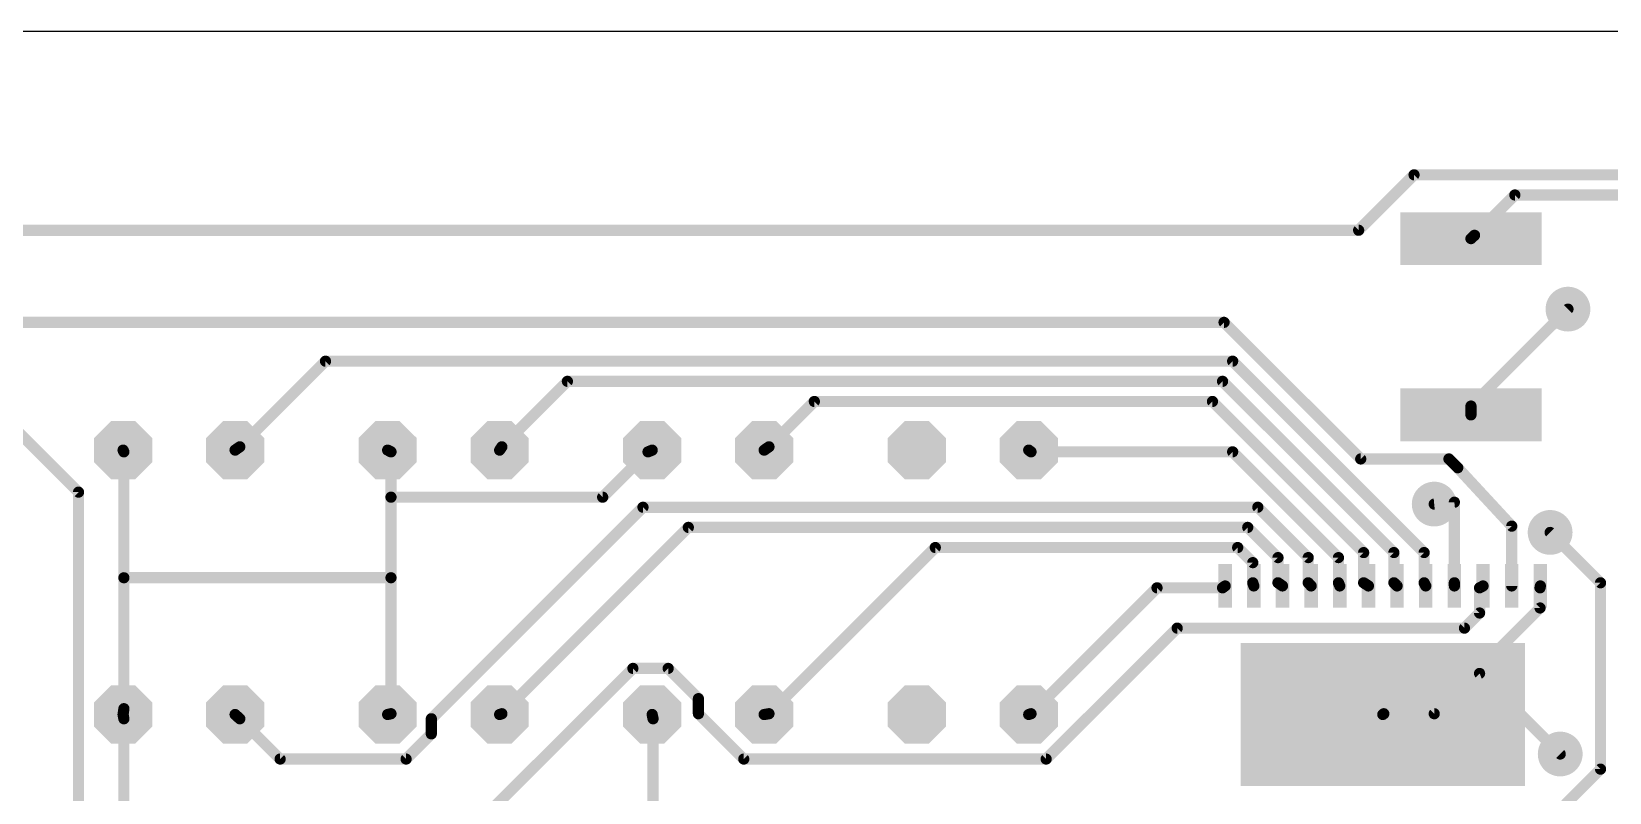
# Model space of a CAD drawing. Extents: x 0 to 99, y 0 to 42.
# Drawn here: x 44.65 to 80.44, y 24.73 to 42 of the extents above; entities that cross this region are included whole.
import ezdxf

# ---------------------------------------------------------------- set-up
doc = ezdxf.new("R2010")
doc.units = 0
for name, color, linetype in [('1', 14, 'CONTINUOUS'), ('17', 94, 'CONTINUOUS'), ('18', 94, 'CONTINUOUS'), ('20', 178, 'CONTINUOUS')]:
    doc.layers.add(name, color=color, linetype=linetype)

# ---------------------------------------------------------------- blocks, each defined once
blk = doc.blocks.new('OCTAGONP')
at = {"const_width": 0.5}
blk.add_lwpolyline([(-0.25, -0.1036), (-0.25, 0.1036), (-0.1036, 0.25), (0.1036, 0.25), (0.25, 0.1036), (0.25, -0.1036), (0.1036, -0.25), (-0.1036, -0.25), (-0.25, -0.1036), (-0.25, 0.1036)], dxfattribs=at)
blk = doc.blocks.new('RECT')
blk.add_solid([(-0.5, -0.5), (0.5, -0.5), (-0.5, 0.5), (0.5, 0.5)])
blk = doc.blocks.new('ROUNDV')
at = {"const_width": 0.5}
blk.add_lwpolyline([(0, -0.25, 1), (0, 0.25, 1), (0, -0.25)], format="xyb", dxfattribs=at)

msp = doc.modelspace()

# ---------------------------------------------------------------- linework, layer by layer
at = {"layer": '1', "const_width": 0.254}
for points in [[(76.0095, 38.7477), (74.7522, 37.4904)], [(89.154, 38.7477), (76.0095, 38.7477)], [(77.3811, 37.3761), (78.2955, 38.2905)], [(78.2955, 38.2905), (80.9244, 38.2905)], [(74.7522, 37.4904), (44.0055, 37.4904)], [(77.3811, 37.3761), (77.3, 37.3)], [(45.72, 31.5468), (41.6052, 35.6616)], [(77.3, 33.5), (79.5, 35.7)], [(71.7, 35.4), (43.1, 35.4)], [(74.8, 32.3), (71.7, 35.4)], [(49.3776, 32.5755), (51.3207, 34.5186)], [(51.3207, 34.5186), (71.8947, 34.5186)], [(71.8947, 34.5186), (76.2381, 30.1752)], [(55.3212, 32.5755), (56.8071, 34.0614)], [(56.8071, 34.0614), (71.6661, 34.0614)], [(71.6661, 34.0614), (75.5523, 30.1752)], [(61.3791, 32.5755), (62.4078, 33.6042)], [(62.4078, 33.6042), (71.4375, 33.6042)], [(71.4375, 33.6042), (74.8665, 30.1752)], [(77.3, 33.3), (77.3, 33.5)], [(46.7487, 32.4612), (46.73, 32.5)], [(46.7487, 29.6037), (46.7487, 32.4612)], [(49.3776, 32.5755), (49.27, 32.5)], [(52.8066, 32.4612), (52.73, 32.5)], [(52.8066, 31.4325), (52.8066, 32.4612)], [(55.3212, 32.5755), (55.27, 32.5)], [(58.6359, 32.4612), (57.6072, 31.4325)], [(58.6359, 32.4612), (58.73, 32.5)], [(61.3791, 32.5755), (61.27, 32.5)], [(67.3227, 32.4612), (67.27, 32.5)], [(67.3227, 32.4612), (71.8947, 32.4612)], [(71.8947, 32.4612), (74.295, 30.0609)], [(76.8, 32.3), (74.8, 32.3)], [(77, 32.1), (76.8, 32.3)], [(78.225, 30.775), (77, 32.1)], [(45.72, 19.5453), (45.72, 31.5468)], [(52.8066, 29.6037), (52.8066, 31.4325)], [(57.6072, 31.4325), (52.8066, 31.4325)], [(53.721, 26.4033), (58.5216, 31.2039)], [(58.5216, 31.2039), (72.4662, 31.2039)], [(72.4662, 31.2039), (73.6092, 30.0609)], [(76.4667, 31.2754), (76.9239, 31.3182)], [(76.9239, 31.3182), (76.9239, 29.4894)], [(55.3212, 26.5176), (59.5503, 30.7467)], [(59.5503, 30.7467), (72.2376, 30.7467)], [(72.2376, 30.7467), (72.9234, 30.0609)], [(78.225, 29.4178), (78.225, 30.775)], [(79.0956, 30.6324), (80.2386, 29.4894)], [(61.3791, 26.5176), (65.151, 30.2895)], [(65.151, 30.2895), (72.009, 30.2895)], [(72.009, 30.2895), (72.3519, 29.9466)], [(72.3519, 29.9466), (72.3519, 29.4894)], [(72.9234, 30.0609), (72.9234, 29.4894)], [(73.6092, 30.0609), (73.6092, 29.4894)], [(74.295, 30.0609), (74.295, 29.4894)], [(74.8665, 30.1752), (74.8665, 29.4894)], [(75.5523, 30.1752), (75.5523, 29.4894)], [(76.2381, 30.1752), (76.2381, 29.4894)], [(46.7487, 26.6319), (46.7487, 29.6037)], [(52.8066, 29.6037), (46.7487, 29.6037)], [(52.8066, 26.5176), (52.8066, 29.6037)], [(67.3227, 26.5176), (70.1802, 29.3751)], [(70.1802, 29.3751), (71.6661, 29.3751)], [(71.6661, 29.3751), (71.725, 29.4178)], [(72.3519, 29.4894), (72.375, 29.4178)], [(72.9234, 29.4894), (73.025, 29.4178)], [(73.6092, 29.4894), (73.675, 29.4178)], [(74.295, 29.4894), (74.325, 29.4178)], [(74.8665, 29.4894), (74.975, 29.4178)], [(75.5523, 29.4894), (75.625, 29.4178)], [(76.2381, 29.4894), (76.275, 29.4178)], [(76.9239, 29.4894), (76.925, 29.4178)], [(77.4954, 29.3751), (77.575, 29.4178)], [(77.4954, 28.8036), (77.4954, 29.3751)], [(78.867, 29.3751), (78.875, 29.4178)], [(78.867, 28.9179), (78.867, 29.3751)], [(80.2386, 29.4894), (80.2386, 25.2603)], [(76.4667, 26.5176), (78.867, 28.9179)], [(77.1525, 28.4607), (77.4954, 28.8036)], [(67.6656, 25.4889), (70.6374, 28.4607)], [(70.6374, 28.4607), (77.1525, 28.4607)], [(50.292, 19.5453), (58.293, 27.5463)], [(58.293, 27.5463), (59.0931, 27.5463)], [(59.0931, 27.5463), (59.7789, 26.8605)], [(77.4954, 27.432), (75.3, 26.5)], [(79.3242, 25.6032), (77.4954, 27.432)], [(59.7789, 26.8605), (59.7789, 26.5176)], [(46.7487, 26.6319), (46.73, 26.5)], [(46.7487, 26.4033), (46.73, 26.5)], [(46.7487, 20.574), (46.7487, 26.4033)], [(49.3776, 26.4033), (49.27, 26.5)], [(49.3776, 26.4033), (50.292, 25.4889)], [(52.8066, 26.5176), (52.73, 26.5)], [(53.721, 26.0604), (53.721, 26.4033)], [(55.3212, 26.5176), (55.27, 26.5)], [(58.7502, 26.4033), (58.73, 26.5)], [(58.7502, 20.574), (58.7502, 26.4033)], [(59.7789, 26.5176), (60.8076, 25.4889)], [(61.3791, 26.5176), (61.27, 26.5)], [(67.3227, 26.5176), (67.27, 26.5)], [(75.3237, 26.5176), (75.3, 26.5)], [(75.3237, 26.5176), (76.4667, 26.5176)], [(53.1495, 25.4889), (53.721, 26.0604)], [(50.292, 25.4889), (53.1495, 25.4889)], [(60.8076, 25.4889), (67.6656, 25.4889)], [(80.2386, 25.2603), (79.4385, 24.4602)]]:
    msp.add_lwpolyline(points, dxfattribs=at)
at = {"layer": '1', "const_width": 0.127}
for points in [[(76.0095, 38.8112, 1), (76.0095, 38.6842)], [(76.0544, 38.7028, 1), (75.9646, 38.7926)], [(78.2955, 38.354, 1), (78.2955, 38.227)], [(78.3404, 38.2456, 1), (78.2506, 38.3354)], [(74.7073, 37.5353, 1), (74.7971, 37.4455)], [(74.7522, 37.4269, 1), (74.7522, 37.5539)], [(77.2565, 37.3463, 1), (77.3435, 37.2537)], [(77.3362, 37.421, 1), (77.426, 37.3312)], [(77.4246, 37.3298, 1), (77.3376, 37.4224)], [(79.5449, 35.6551, 1), (79.4551, 35.7449)], [(71.7449, 35.4449, 1), (71.6551, 35.3551)], [(71.7, 35.3365, 1), (71.7, 35.4635)], [(51.3207, 34.5821, 1), (51.3207, 34.4551)], [(51.3656, 34.4737, 1), (51.2758, 34.5635)], [(71.9396, 34.5635, 1), (71.8498, 34.4737)], [(71.8947, 34.4551, 1), (71.8947, 34.5821)], [(56.8071, 34.1249, 1), (56.8071, 33.9979)], [(56.852, 34.0165, 1), (56.7622, 34.1063)], [(71.711, 34.1063, 1), (71.6212, 34.0165)], [(71.6661, 33.9979, 1), (71.6661, 34.1249)], [(62.4078, 33.6677, 1), (62.4078, 33.5407)], [(62.4527, 33.5593, 1), (62.3629, 33.6491)], [(71.4824, 33.6491, 1), (71.3926, 33.5593)], [(71.4375, 33.5407, 1), (71.4375, 33.6677)], [(77.3635, 33.5, 1), (77.2365, 33.5)], [(77.2551, 33.5449, 1), (77.3449, 33.4551)], [(77.2365, 33.3, 1), (77.3635, 33.3)], [(46.7872, 32.5276, 1), (46.6728, 32.4724)], [(46.8122, 32.4612, 1), (46.6852, 32.4612)], [(49.2335, 32.552, 1), (49.3065, 32.448)], [(49.3327, 32.6204, 1), (49.4225, 32.5306)], [(49.4141, 32.5235, 1), (49.3411, 32.6275)], [(52.7587, 32.5566, 1), (52.7013, 32.4434)], [(52.8701, 32.4612, 1), (52.7431, 32.4612)], [(52.7779, 32.4046, 1), (52.8353, 32.5178)], [(55.2174, 32.5356, 1), (55.3226, 32.4644)], [(55.2763, 32.6204, 1), (55.3661, 32.5306)], [(55.3738, 32.5399, 1), (55.2686, 32.6111)], [(58.6117, 32.5199, 1), (58.6601, 32.4025)], [(58.6808, 32.4163, 1), (58.591, 32.5061)], [(58.7542, 32.4413, 1), (58.7058, 32.5587)], [(61.2339, 32.5522, 1), (61.3061, 32.4478)], [(61.3342, 32.6204, 1), (61.424, 32.5306)], [(61.4152, 32.5233, 1), (61.343, 32.6277)], [(67.3076, 32.5511, 1), (67.2324, 32.4489)], [(67.3227, 32.5247, 1), (67.3227, 32.3977)], [(67.2851, 32.4101, 1), (67.3603, 32.5123)], [(71.9396, 32.5061, 1), (71.8498, 32.4163)], [(71.8947, 32.3977, 1), (71.8947, 32.5247)], [(46.6915, 32.4336, 1), (46.8059, 32.4888)], [(74.8, 32.3635, 1), (74.8, 32.2365)], [(74.7551, 32.2551, 1), (74.8449, 32.3449)], [(76.8449, 32.3449, 1), (76.7551, 32.2551)], [(76.8, 32.2365, 1), (76.8, 32.3635)], [(77.0466, 32.1431, 1), (76.9534, 32.0569)], [(76.9551, 32.0551, 1), (77.0449, 32.1449)], [(45.7835, 31.5468, 1), (45.6565, 31.5468)], [(45.6751, 31.5019, 1), (45.7649, 31.5917)], [(52.8701, 31.4325, 1), (52.7431, 31.4325)], [(52.8066, 31.496, 1), (52.8066, 31.369)], [(52.7431, 31.4325, 1), (52.8701, 31.4325)], [(57.5623, 31.4774, 1), (57.6521, 31.3876)], [(57.6072, 31.369, 1), (57.6072, 31.496)], [(58.5216, 31.2674, 1), (58.5216, 31.1404)], [(58.5665, 31.159, 1), (58.4767, 31.2488)], [(72.5111, 31.2488, 1), (72.4213, 31.159)], [(72.4662, 31.1404, 1), (72.4662, 31.2674)], [(76.4608, 31.3386, 1), (76.4726, 31.2122)], [(76.9874, 31.3182, 1), (76.8604, 31.3182)], [(76.9298, 31.255, 1), (76.918, 31.3814)], [(59.5503, 30.8102, 1), (59.5503, 30.6832)], [(59.5952, 30.7018, 1), (59.5054, 30.7916)], [(72.2825, 30.7916, 1), (72.1927, 30.7018)], [(72.2376, 30.6832, 1), (72.2376, 30.8102)], [(78.2885, 30.775, 1), (78.1615, 30.775)], [(78.1784, 30.7319, 1), (78.2716, 30.8181)], [(79.1405, 30.6773, 1), (79.0507, 30.5875)], [(65.151, 30.353, 1), (65.151, 30.226)], [(65.1959, 30.2446, 1), (65.1061, 30.3344)], [(72.0539, 30.3344, 1), (71.9641, 30.2446)], [(72.009, 30.226, 1), (72.009, 30.353)], [(72.4154, 29.9466, 1), (72.2884, 29.9466)], [(72.9869, 30.0609, 1), (72.8599, 30.0609)], [(72.8785, 30.016, 1), (72.9683, 30.1058)], [(73.6727, 30.0609, 1), (73.5457, 30.0609)], [(73.5643, 30.016, 1), (73.6541, 30.1058)], [(74.3585, 30.0609, 1), (74.2315, 30.0609)], [(74.2501, 30.016, 1), (74.3399, 30.1058)], [(74.93, 30.1752, 1), (74.803, 30.1752)], [(74.8216, 30.1303, 1), (74.9114, 30.2201)], [(75.6158, 30.1752, 1), (75.4888, 30.1752)], [(75.5074, 30.1303, 1), (75.5972, 30.2201)], [(76.3016, 30.1752, 1), (76.1746, 30.1752)], [(76.1932, 30.1303, 1), (76.283, 30.2201)], [(46.8122, 29.6037, 1), (46.6852, 29.6037)], [(46.7487, 29.6672, 1), (46.7487, 29.5402)], [(52.8701, 29.6037, 1), (52.7431, 29.6037)], [(52.8066, 29.5402, 1), (52.8066, 29.6672)], [(72.307, 29.9017, 1), (72.3968, 29.9915)], [(46.6852, 29.6037, 1), (46.8122, 29.6037)], [(52.7431, 29.6037, 1), (52.8701, 29.6037)], [(70.1802, 29.4386, 1), (70.1802, 29.3116)], [(70.2251, 29.3302, 1), (70.1353, 29.42)], [(71.6288, 29.4265, 1), (71.7034, 29.3237)], [(71.6661, 29.3116, 1), (71.6661, 29.4386)], [(71.7623, 29.3664, 1), (71.6877, 29.4692)], [(72.4123, 29.5089, 1), (72.2915, 29.4699)], [(72.2884, 29.4894, 1), (72.4154, 29.4894)], [(72.3146, 29.3983, 1), (72.4354, 29.4373)], [(72.96, 29.5413, 1), (72.8868, 29.4375)], [(72.8599, 29.4894, 1), (72.9869, 29.4894)], [(72.9884, 29.3659, 1), (73.0616, 29.4697)], [(73.656, 29.5324, 1), (73.5624, 29.4464)], [(73.5457, 29.4894, 1), (73.6727, 29.4894)], [(73.6282, 29.3748, 1), (73.7218, 29.4608)], [(74.3536, 29.5139, 1), (74.2364, 29.4649)], [(74.2315, 29.4894, 1), (74.3585, 29.4894)], [(74.2664, 29.3933, 1), (74.3836, 29.4423)], [(74.9015, 29.5424, 1), (74.8315, 29.4364)], [(74.803, 29.4894, 1), (74.93, 29.4894)], [(74.94, 29.3648, 1), (75.01, 29.4708)], [(75.5969, 29.5346, 1), (75.5077, 29.4442)], [(75.4888, 29.4894, 1), (75.6158, 29.4894)], [(75.5804, 29.3726, 1), (75.6696, 29.463)], [(76.2945, 29.5185, 1), (76.1817, 29.4603)], [(76.1746, 29.4894, 1), (76.3016, 29.4894)], [(76.2186, 29.3887, 1), (76.3314, 29.4469)], [(76.9874, 29.4904, 1), (76.8604, 29.4884)], [(76.8604, 29.4894, 1), (76.9874, 29.4894)], [(76.8615, 29.4168, 1), (76.9885, 29.4188)], [(77.5589, 29.3751, 1), (77.4319, 29.3751)], [(77.4654, 29.4311, 1), (77.5254, 29.3191)], [(77.605, 29.3618, 1), (77.545, 29.4738)], [(78.1615, 29.4178, 1), (78.2885, 29.4178)], [(78.9305, 29.3751, 1), (78.8035, 29.3751)], [(78.8046, 29.3868, 1), (78.9294, 29.3634)], [(78.9374, 29.4061, 1), (78.8126, 29.4295)], [(80.3021, 29.4894, 1), (80.1751, 29.4894)], [(80.1937, 29.4445, 1), (80.2835, 29.5343)], [(78.9119, 28.873, 1), (78.8221, 28.9628)], [(77.4319, 28.8036, 1), (77.5589, 28.8036)], [(77.5403, 28.7587, 1), (77.4505, 28.8485)], [(78.8035, 28.9179, 1), (78.9305, 28.9179)], [(70.6374, 28.5242, 1), (70.6374, 28.3972)], [(70.6823, 28.4158, 1), (70.5925, 28.5056)], [(77.1076, 28.5056, 1), (77.1974, 28.4158)], [(77.1525, 28.3972, 1), (77.1525, 28.5242)], [(58.293, 27.6098, 1), (58.293, 27.4828)], [(58.3379, 27.5014, 1), (58.2481, 27.5912)], [(59.138, 27.5912, 1), (59.0482, 27.5014)], [(59.0931, 27.4828, 1), (59.0931, 27.6098)], [(77.5403, 27.4769, 1), (77.4505, 27.3871)], [(77.5202, 27.3735, 1), (77.4706, 27.4905)], [(59.8424, 26.8605, 1), (59.7154, 26.8605)], [(59.734, 26.8156, 1), (59.8238, 26.9054)], [(46.7923, 26.5121, 1), (46.6677, 26.4879)], [(46.6671, 26.5089, 1), (46.7929, 26.4911)], [(46.6852, 26.6319, 1), (46.8122, 26.6319)], [(46.8122, 26.4033, 1), (46.6852, 26.4033)], [(46.8116, 26.623, 1), (46.6858, 26.6408)], [(49.3124, 26.5472, 1), (49.2276, 26.4528)], [(49.4225, 26.4482, 1), (49.3327, 26.3584)], [(49.3352, 26.3561, 1), (49.42, 26.4505)], [(52.7158, 26.5619, 1), (52.7442, 26.4381)], [(52.7431, 26.5176, 1), (52.8701, 26.5176)], [(52.8208, 26.4557, 1), (52.7924, 26.5795)], [(53.7845, 26.4033, 1), (53.6575, 26.4033)], [(53.6761, 26.4482, 1), (53.7659, 26.3584)], [(55.2494, 26.5601, 1), (55.2906, 26.4399)], [(55.2763, 26.5625, 1), (55.3661, 26.4727)], [(55.3418, 26.4575, 1), (55.3006, 26.5777)], [(58.7922, 26.513, 1), (58.6678, 26.487)], [(58.8137, 26.4033, 1), (58.6867, 26.4033)], [(59.8238, 26.5625, 1), (59.734, 26.4727)], [(59.7154, 26.5176, 1), (59.8424, 26.5176)], [(61.2599, 26.5627, 1), (61.2801, 26.4373)], [(61.3342, 26.5625, 1), (61.424, 26.4727)], [(61.3892, 26.4549, 1), (61.369, 26.5803)], [(67.2499, 26.5602, 1), (67.2901, 26.4398)], [(67.2778, 26.5625, 1), (67.3676, 26.4727)], [(67.3428, 26.4574, 1), (67.3026, 26.5778)], [(75.2752, 26.5585, 1), (75.3248, 26.4415)], [(75.2621, 26.551, 1), (75.3379, 26.449)], [(75.3237, 26.5811, 1), (75.3237, 26.4541)], [(75.3616, 26.4666, 1), (75.2858, 26.5686)], [(76.4218, 26.5625, 1), (76.5116, 26.4727)], [(76.4667, 26.4541, 1), (76.4667, 26.5811)], [(46.6864, 26.3912, 1), (46.811, 26.4154)], [(53.7659, 26.0155, 1), (53.6761, 26.1053)], [(58.688, 26.3903, 1), (58.8124, 26.4163)], [(53.6575, 26.0604, 1), (53.7845, 26.0604)], [(50.292, 25.5524, 1), (50.292, 25.4254)], [(50.2471, 25.444, 1), (50.3369, 25.5338)], [(53.1046, 25.5338, 1), (53.1944, 25.444)], [(53.1495, 25.4254, 1), (53.1495, 25.5524)], [(60.8076, 25.5524, 1), (60.8076, 25.4254)], [(60.7627, 25.444, 1), (60.8525, 25.5338)], [(67.6207, 25.5338, 1), (67.7105, 25.444)], [(67.6656, 25.4254, 1), (67.6656, 25.5524)], [(79.2793, 25.5583, 1), (79.3691, 25.6481)], [(80.1751, 25.2603, 1), (80.3021, 25.2603)], [(80.2835, 25.2154, 1), (80.1937, 25.3052)]]:
    msp.add_lwpolyline(points, format="xyb", dxfattribs=at)
at = {"layer": '20'}
msp.add_line((99, 42), (0, 42), dxfattribs=at)

# ---------------------------------------------------------------- block references
at = {"layer": '1', "xscale": 3.2, "yscale": 1.2}
for p in [(77.3, 37.3), (77.3, 33.3)]:
    msp.add_blockref('RECT', p, dxfattribs=at)
at = {"layer": '1', "rotation": 180}
for p, xscale, yscale in [((71.725, 29.4178), 0.3048, 0.9906), ((72.375, 29.4178), 0.3048, 0.9906), ((73.025, 29.4178), 0.3048, 0.9906), ((73.675, 29.4178), 0.3048, 0.9906), ((74.325, 29.4178), 0.3048, 0.9906), ((74.975, 29.4178), 0.3048, 0.9906), ((75.625, 29.4178), 0.3048, 0.9906), ((76.275, 29.4178), 0.3048, 0.9906), ((76.925, 29.4178), 0.3048, 0.9906), ((77.575, 29.4178), 0.3048, 0.9906), ((78.225, 29.4178), 0.3048, 0.9906), ((78.875, 29.4178), 0.3048, 0.9906), ((75.3, 26.5), 6.4516, 3.2512)]:
    msp.add_blockref('RECT', p, dxfattribs=dict(at, xscale=xscale, yscale=yscale))
at = {"layer": '17', "xscale": 1.3208, "yscale": 1.3208}
for p in [(46.73, 32.5), (49.27, 32.5), (52.73, 32.5), (55.27, 32.5), (58.73, 32.5), (61.27, 32.5), (64.73, 32.5), (67.27, 32.5), (46.73, 26.5), (49.27, 26.5), (52.73, 26.5), (55.27, 26.5), (58.73, 26.5), (61.27, 26.5), (64.73, 26.5), (67.27, 26.5)]:
    msp.add_blockref('OCTAGONP', p, dxfattribs=at)
at = {"layer": '18', "xscale": 1.016, "yscale": 1.016}
for p in [(79.5, 35.7), (76.4667, 31.2754), (79.0956, 30.6324), (79.3242, 25.6032)]:
    msp.add_blockref('ROUNDV', p, dxfattribs=at)

doc.saveas('drawing.dxf')
